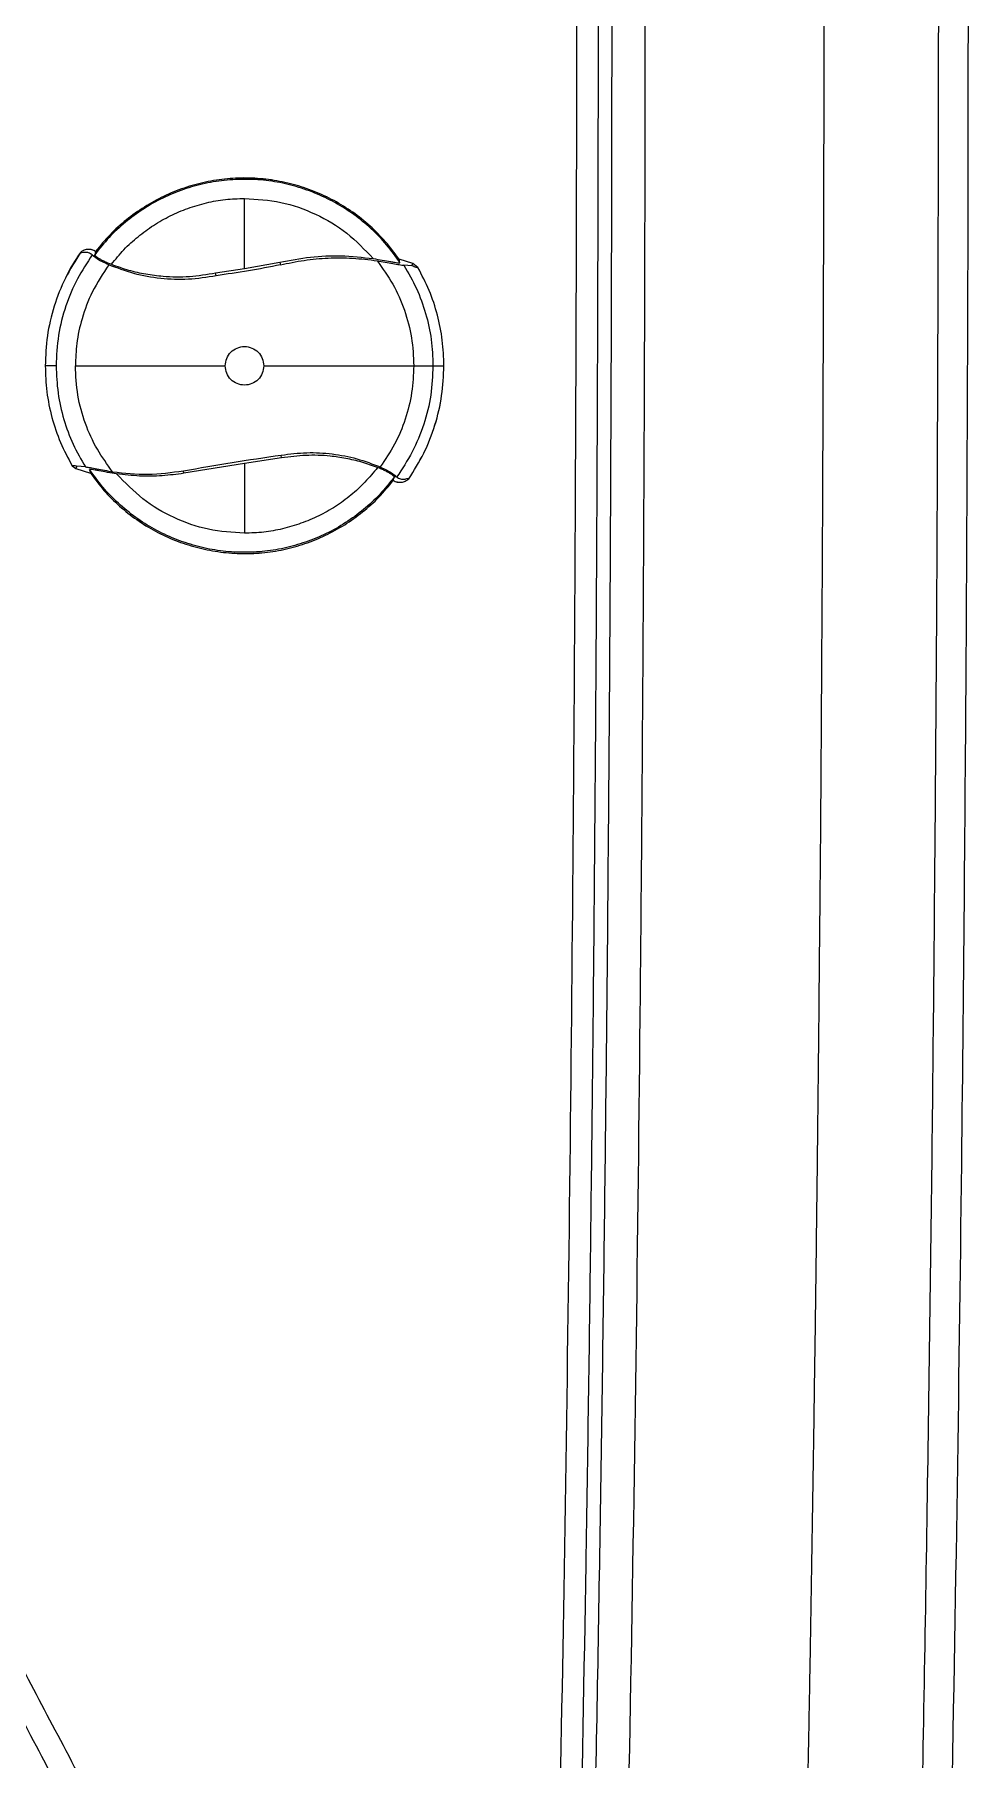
# Model space of a CAD drawing. Extents: x -50 to 28, y -10 to 124.
# Drawn here: x 21.36 to 27.5, y 25.78 to 37.12 of the extents above; entities that cross this region are included whole.
import ezdxf

# ---------------------------------------------------------------- set-up
doc = ezdxf.new("R2010")
doc.units = 0
doc.header["$MEASUREMENT"] = 0
doc.layers.add('GEOMETRY', color=2, linetype='Continuous', lineweight=25)

# ---------------------------------------------------------------- blocks, each defined once
blk = doc.blocks.new('2026 EXCURSION-ENTICE')
at = {"layer": 'GEOMETRY'}
for p, q in [((34.226, -43.345), (34.226, -42.884)), ((33.225, -43.255), (33.234, -43.263)), ((33.234, -43.263), (33.241, -43.254)), ((33.257, -43.282), (33.234, -43.263)), ((33.247, -43.233), (33.241, -43.254)), ((33.241, -43.254), (33.241, -43.254)), ((33.261, -43.274), (33.257, -43.282)), ((34.226, -43.345), (34.458, -43.304)), ((34.458, -43.304), (34.462, -43.321)), ((35.248, -43.307), (35.243, -43.284)), ((35.333, -43.311), (35.243, -43.284)), ((35.333, -43.311), (35.243, -43.284)), ((35.333, -43.311), (35.243, -43.284)), ((35.326, -43.327), (35.274, -43.324)), ((35.326, -43.327), (35.333, -43.311)), ((35.366, -43.338), (35.333, -43.311)), ((35.366, -43.338), (35.333, -43.311)), ((35.366, -43.338), (35.333, -43.311)), ((34.036, -43.374), (34.226, -43.345)), ((34.04, -43.393), (34.036, -43.374)), ((34.47, -44.591), (34.467, -44.572)), ((33.092, -44.642), (33.117, -44.66)), ((33.092, -44.642), (33.117, -44.66)), ((33.092, -44.642), (33.117, -44.66)), ((33.123, -44.645), (33.117, -44.66)), ((33.117, -44.66), (33.213, -44.69)), ((33.117, -44.66), (33.213, -44.69)), ((33.117, -44.66), (33.213, -44.69)), ((33.18, -44.649), (33.123, -44.645)), ((33.207, -44.667), (33.213, -44.69)), ((33.827, -44.692), (33.824, -44.675)), ((34.226, -44.627), (33.827, -44.692)), ((34.47, -44.591), (34.226, -44.627)), ((34.226, -44.627), (34.226, -45.086)), ((35.19, -44.697), (35.193, -44.689)), ((35.193, -44.689), (35.216, -44.707)), ((35.204, -44.739), (35.21, -44.718)), ((35.216, -44.707), (35.209, -44.716)), ((35.21, -44.718), (35.209, -44.716)), ((35.226, -44.717), (35.216, -44.707))]:
    blk.add_line(p, q, dxfattribs=at)
for points, knots in [([(36.859, -38.985), (36.859, -39.16), (36.859, -39.51), (36.859, -40.039), (36.859, -40.597), (36.859, -41.376), (36.858, -42.351), (36.855, -43.908), (36.846, -45.823), (36.821, -48.972), (36.769, -52.803), (36.678, -56.674), (36.579, -59.683), (36.498, -61.677), (36.42, -63.302), (36.353, -64.522), (36.286, -65.605), (36.213, -66.66), (36.126, -67.745), (36.035, -68.704), (35.97, -69.315), (35.938, -69.602), (35.924, -69.72), (35.913, -69.815), (35.904, -69.892), (35.896, -69.965), (35.867, -70.204), (35.796, -70.603), (35.662, -71.066), (35.528, -71.427), (35.412, -71.692), (35.284, -71.951), (35.095, -72.286), (34.826, -72.687), (34.456, -73.131), (34.042, -73.535), (33.588, -73.894), (33.1, -74.204), (32.582, -74.462), (32.13, -74.631), (31.76, -74.738), (31.526, -74.793), (31.337, -74.829), (31.218, -74.849), (31.123, -74.863), (31.057, -74.871), (30.985, -74.88), (30.842, -74.897), (30.622, -74.922), (30.243, -74.965), (29.765, -75.015), (29.193, -75.07), (28.615, -75.121), (27.863, -75.183), (26.899, -75.253), (25.76, -75.325), (24.592, -75.39), (22.878, -75.476), (20.508, -75.573), (17.428, -75.669), (14.538, -75.735), (11.889, -75.78), (10.038, -75.803), (8.533, -75.817), (7.442, -75.826), (6.273, -75.833), (4.745, -75.84), (3.208, -75.844), (1.667, -75.846), (0.492, -75.847), (-0.692, -75.847), (-1.866, -75.846), (-3.004, -75.844), (-3.751, -75.842), (-4.118, -75.841)], [0, 0, 0, 0, 0.007135, 0.014269, 0.02154, 0.029849, 0.046032, 0.061236, 0.093305, 0.124037, 0.189519, 0.249403, 0.281787, 0.312156, 0.330735, 0.348033, 0.361973, 0.37493, 0.391119, 0.406315, 0.414161, 0.41614, 0.418084, 0.419011, 0.420045, 0.421239, 0.422007, 0.429856, 0.437694, 0.441616, 0.445539, 0.449461, 0.453383, 0.461225, 0.469067, 0.476909, 0.484751, 0.492594, 0.500437, 0.50828, 0.512202, 0.516124, 0.518085, 0.520047, 0.521015, 0.52201, 0.522757, 0.523955, 0.527873, 0.531772, 0.53951, 0.547462, 0.55518, 0.563151, 0.578208, 0.59453, 0.609664, 0.62587, 0.664452, 0.706296, 0.751407, 0.782189, 0.814248, 0.826805, 0.843537, 0.858702, 0.8744, 0.905792, 0.921312, 0.937214, 0.953632, 0.969569, 0.985025, 1, 1, 1, 1]), ([(-4.118, -75.625), (-3.925, -75.625), (-3.733, -75.626), (-3.347, -75.627), (-3.155, -75.627), (-2.769, -75.628), (-2.576, -75.628), (-2.191, -75.629), (-1.998, -75.629), (-1.035, -75.63), (-0.265, -75.63), (0.698, -75.63), (0.89, -75.63), (1.275, -75.63), (1.468, -75.63), (1.853, -75.629), (2.046, -75.629), (2.432, -75.628), (2.626, -75.628), (3.011, -75.627), (3.204, -75.627), (3.589, -75.626), (3.782, -75.626), (4.359, -75.624), (4.744, -75.623), (5.322, -75.621), (5.515, -75.62), (5.9, -75.618), (6.093, -75.617), (6.478, -75.615), (6.67, -75.614), (6.959, -75.613), (7.055, -75.612), (7.176, -75.611), (7.2, -75.611), (7.247, -75.611), (7.269, -75.611), (7.312, -75.61), (7.332, -75.61), (7.369, -75.61), (7.386, -75.61), (7.433, -75.609), (7.461, -75.609), (7.515, -75.609), (7.542, -75.609), (7.59, -75.608), (7.607, -75.608), (7.644, -75.608), (7.664, -75.608), (7.707, -75.607), (7.729, -75.607), (7.776, -75.607), (7.801, -75.607), (8.017, -75.605), (8.21, -75.603), (8.787, -75.598), (9.172, -75.595), (10.328, -75.583), (11.099, -75.573), (12.641, -75.551), (13.412, -75.538), (14.953, -75.508), (15.724, -75.491), (17.263, -75.454), (18.033, -75.432), (19.572, -75.385), (20.341, -75.359), (21.495, -75.315), (21.88, -75.299), (22.648, -75.266), (23.032, -75.249), (23.608, -75.222), (23.8, -75.213), (24.184, -75.194), (24.376, -75.184), (24.664, -75.169), (24.76, -75.163), (24.95, -75.153), (25.046, -75.148), (25.238, -75.137), (25.334, -75.132), (25.526, -75.121), (25.622, -75.115), (26.486, -75.064), (27.253, -75.013), (28.402, -74.922), (28.785, -74.89), (29.358, -74.837), (29.549, -74.818), (29.836, -74.789), (29.979, -74.775), (30.146, -74.757), (30.23, -74.748), (30.266, -74.744), (30.289, -74.742), (30.301, -74.74), (30.325, -74.738), (30.336, -74.737), (30.353, -74.735), (30.364, -74.733), (30.376, -74.732), (30.406, -74.729), (30.43, -74.726), (30.502, -74.718), (30.549, -74.713), (30.645, -74.702), (30.692, -74.697), (30.788, -74.686), (30.835, -74.68), (30.895, -74.673), (30.907, -74.672), (30.931, -74.669), (30.942, -74.667), (30.965, -74.665), (30.977, -74.663), (31, -74.66), (31.012, -74.659), (31.047, -74.655), (31.07, -74.651), (31.115, -74.645), (31.138, -74.642), (31.253, -74.624), (31.344, -74.608), (31.616, -74.552), (31.795, -74.505), (32.148, -74.393), (32.322, -74.328), (32.831, -74.107), (33.155, -73.924), (33.759, -73.495), (34.039, -73.249), (34.541, -72.706), (34.764, -72.408), (35.144, -71.772), (35.301, -71.435), (35.482, -70.91), (35.533, -70.732), (35.596, -70.461), (35.615, -70.371), (35.639, -70.234), (35.647, -70.188), (35.657, -70.119), (35.661, -70.096), (35.667, -70.051), (35.67, -70.028), (35.676, -69.981), (35.679, -69.958), (35.684, -69.911), (35.687, -69.887), (35.696, -69.815), (35.701, -69.768), (35.718, -69.625), (35.729, -69.529), (35.76, -69.243), (35.781, -69.052), (35.878, -68.097), (35.944, -67.332), (36.03, -66.182), (36.056, -65.798), (36.105, -65.031), (36.128, -64.647), (36.193, -63.495), (36.232, -62.726), (36.302, -61.187), (36.333, -60.419), (36.389, -58.88), (36.414, -58.111), (36.46, -56.573), (36.48, -55.805), (36.516, -54.27), (36.532, -53.502), (36.56, -51.965), (36.572, -51.196), (36.588, -50.041), (36.593, -49.656), (36.602, -48.887), (36.606, -48.501), (36.614, -47.731), (36.617, -47.347), (36.623, -46.576), (36.626, -46.19), (36.631, -45.42), (36.633, -45.035), (36.636, -44.265), (36.638, -43.879), (36.64, -43.108), (36.641, -42.723), (36.642, -41.953), (36.643, -41.568), (36.643, -40.99), (36.643, -40.798), (36.643, -40.509), (36.643, -40.413), (36.643, -40.268), (36.643, -40.22), (36.643, -40.148), (36.643, -40.124), (36.643, -40.079), (36.643, -40.057), (36.643, -40.015), (36.643, -39.995), (36.643, -39.957), (36.643, -39.939), (36.643, -39.886), (36.643, -39.852), (36.643, -39.797), (36.643, -39.778), (36.643, -39.739), (36.643, -39.718), (36.643, -39.674), (36.643, -39.651), (36.643, -39.604), (36.643, -39.579), (36.643, -39.507), (36.643, -39.459), (36.643, -39.364), (36.643, -39.317), (36.643, -39.223), (36.643, -39.176), (36.643, -39.081), (36.643, -39.033), (36.643, -38.985)], [0, 0, 0, 0, 0.007812, 0.007812, 0.015625, 0.015625, 0.023437, 0.023437, 0.03125, 0.03125, 0.0625, 0.0625, 0.070312, 0.070312, 0.078125, 0.078125, 0.085937, 0.085937, 0.09375, 0.09375, 0.101562, 0.101562, 0.109375, 0.109375, 0.125, 0.125, 0.132812, 0.132812, 0.140625, 0.140625, 0.148437, 0.148437, 0.152344, 0.152344, 0.15332, 0.15332, 0.154297, 0.154297, 0.155273, 0.155273, 0.15625, 0.15625, 0.158203, 0.158203, 0.160156, 0.160156, 0.161133, 0.161133, 0.162109, 0.162109, 0.163086, 0.163086, 0.164062, 0.164062, 0.171875, 0.171875, 0.1875, 0.1875, 0.21875, 0.21875, 0.25, 0.25, 0.28125, 0.28125, 0.3125, 0.3125, 0.34375, 0.34375, 0.359375, 0.359375, 0.375, 0.375, 0.382812, 0.382812, 0.390625, 0.390625, 0.394531, 0.394531, 0.398437, 0.398437, 0.402344, 0.402344, 0.40625, 0.40625, 0.4375, 0.4375, 0.453125, 0.453125, 0.460937, 0.460937, 0.464844, 0.466797, 0.467773, 0.468262, 0.468262, 0.46875, 0.46875, 0.469238, 0.469238, 0.469482, 0.469727, 0.469727, 0.470703, 0.470703, 0.472656, 0.472656, 0.474609, 0.474609, 0.476562, 0.476562, 0.477051, 0.477051, 0.477539, 0.477539, 0.478027, 0.478027, 0.478516, 0.478516, 0.479492, 0.479492, 0.480469, 0.480469, 0.484375, 0.484375, 0.492187, 0.492187, 0.5, 0.5, 0.515625, 0.515625, 0.53125, 0.53125, 0.546875, 0.546875, 0.5625, 0.5625, 0.570312, 0.570312, 0.574219, 0.574219, 0.576172, 0.576172, 0.577148, 0.577148, 0.578125, 0.578125, 0.579102, 0.579102, 0.580078, 0.580078, 0.582031, 0.582031, 0.585937, 0.585937, 0.59375, 0.59375, 0.625, 0.625, 0.640625, 0.640625, 0.65625, 0.65625, 0.6875, 0.6875, 0.71875, 0.71875, 0.75, 0.75, 0.78125, 0.78125, 0.8125, 0.8125, 0.84375, 0.84375, 0.859375, 0.859375, 0.875, 0.875, 0.890625, 0.890625, 0.90625, 0.90625, 0.921875, 0.921875, 0.9375, 0.9375, 0.953125, 0.953125, 0.96875, 0.96875, 0.976562, 0.976562, 0.980469, 0.980469, 0.982422, 0.982422, 0.983398, 0.983398, 0.984375, 0.984375, 0.985352, 0.985352, 0.986328, 0.986328, 0.988281, 0.988281, 0.989258, 0.989258, 0.990234, 0.990234, 0.991211, 0.991211, 0.992187, 0.992187, 0.994141, 0.994141, 0.996094, 0.996094, 0.998047, 0.998047, 1, 1, 1, 1]), ([(0, -75.54), (0.179, -75.54), (0.448, -75.54), (0.739, -75.54), (0.862, -75.54), (0.896, -75.54), (0.918, -75.54), (0.93, -75.54), (0.952, -75.54), (0.964, -75.54), (0.989, -75.54), (1.003, -75.54), (1.043, -75.54), (1.072, -75.54), (1.112, -75.54), (1.125, -75.54), (1.149, -75.54), (1.161, -75.54), (1.194, -75.54), (1.217, -75.54), (1.284, -75.54), (1.329, -75.54), (1.463, -75.54), (1.553, -75.54), (1.821, -75.539), (2, -75.539), (2.538, -75.538), (2.896, -75.538), (3.434, -75.537), (3.613, -75.536), (3.973, -75.535), (4.153, -75.535), (4.512, -75.534), (4.691, -75.533), (5.05, -75.532), (5.229, -75.531), (5.588, -75.53), (5.768, -75.529), (6.128, -75.527), (6.307, -75.526), (6.666, -75.524), (6.845, -75.523), (7.047, -75.522), (7.069, -75.522), (7.114, -75.522), (7.136, -75.521), (7.202, -75.521), (7.245, -75.521), (7.308, -75.52), (7.329, -75.52), (7.372, -75.52), (7.394, -75.52), (7.438, -75.519), (7.461, -75.519), (7.506, -75.519), (7.886, -75.516), (8.267, -75.513), (9.343, -75.503), (10.061, -75.496), (11.497, -75.478), (12.215, -75.467), (13.652, -75.443), (14.37, -75.43), (15.805, -75.399), (16.523, -75.382), (17.419, -75.359), (17.598, -75.354), (17.867, -75.346), (17.957, -75.344), (18.091, -75.34), (18.136, -75.339), (18.225, -75.336), (18.269, -75.335), (18.357, -75.332), (18.401, -75.331), (18.489, -75.328), (18.534, -75.327), (18.623, -75.324), (18.668, -75.323), (18.758, -75.32), (18.982, -75.313), (19.206, -75.306), (20.102, -75.277), (20.818, -75.251), (22.252, -75.194), (22.968, -75.163), (24.043, -75.111), (24.401, -75.093), (25.117, -75.054), (25.475, -75.034), (26.55, -74.969), (27.266, -74.921), (28.697, -74.809), (29.412, -74.744), (30.149, -74.666), (30.171, -74.664), (30.216, -74.659), (30.238, -74.657), (30.283, -74.652), (30.306, -74.649), (30.35, -74.644), (30.373, -74.642), (30.417, -74.637), (30.44, -74.635), (30.484, -74.63), (30.507, -74.627), (30.552, -74.622), (30.575, -74.619), (30.62, -74.614), (30.642, -74.612), (30.709, -74.604), (30.754, -74.599), (30.81, -74.592), (30.821, -74.591), (30.843, -74.588), (30.854, -74.587), (30.875, -74.585), (30.886, -74.583), (30.908, -74.581), (30.919, -74.58), (30.941, -74.577), (30.953, -74.576), (30.969, -74.574), (30.975, -74.573), (30.986, -74.571), (30.992, -74.571), (31.002, -74.569), (31.008, -74.569), (31.019, -74.567), (31.025, -74.567), (31.042, -74.564), (31.053, -74.563), (31.111, -74.555), (31.156, -74.548), (31.383, -74.511), (31.563, -74.472), (31.919, -74.375), (32.094, -74.317), (32.609, -74.117), (32.938, -73.947), (33.554, -73.543), (33.84, -73.308), (34.359, -72.785), (34.59, -72.496), (34.988, -71.876), (35.154, -71.545), (35.349, -71.028), (35.406, -70.853), (35.464, -70.63), (35.475, -70.585), (35.496, -70.496), (35.506, -70.451), (35.525, -70.361), (35.533, -70.316), (35.55, -70.226), (35.557, -70.18), (35.571, -70.089), (35.577, -70.044), (35.589, -69.953), (35.594, -69.908), (35.61, -69.774), (35.62, -69.685), (35.635, -69.551), (35.641, -69.507), (35.65, -69.417), (35.655, -69.372), (35.67, -69.239), (35.68, -69.149), (35.764, -68.346), (35.828, -67.63), (35.912, -66.557), (35.938, -66.199), (35.987, -65.482), (36.009, -65.124), (36.052, -64.408), (36.072, -64.049), (36.11, -63.332), (36.129, -62.974), (36.163, -62.257), (36.18, -61.898), (36.203, -61.361), (36.211, -61.182), (36.222, -60.913), (36.226, -60.823), (36.233, -60.644), (36.236, -60.555), (36.247, -60.287), (36.254, -60.108), (36.267, -59.749), (36.274, -59.57), (36.293, -59.033), (36.305, -58.674), (36.34, -57.6), (36.361, -56.884), (36.418, -54.734), (36.448, -53.3), (36.483, -51.15), (36.494, -50.433), (36.507, -49.357), (36.511, -48.999), (36.519, -48.282), (36.522, -47.924), (36.529, -47.207), (36.531, -46.849), (36.537, -46.132), (36.539, -45.773), (36.545, -44.698), (36.548, -43.981), (36.552, -42.547), (36.553, -41.83), (36.553, -40.933), (36.553, -40.754), (36.553, -40.485), (36.553, -40.396), (36.553, -40.261), (36.553, -40.194), (36.553, -40.116), (36.553, -40.082), (36.553, -40.06), (36.553, -40.048), (36.553, -40.026), (36.553, -40.015), (36.553, -39.994), (36.553, -39.983), (36.553, -39.953), (36.553, -39.934), (36.553, -39.896), (36.553, -39.877), (36.553, -39.846), (36.553, -39.836), (36.553, -39.814), (36.553, -39.803), (36.553, -39.702), (36.553, -39.612), (36.553, -39.343), (36.553, -39.164), (36.553, -38.985)], [0, 0, 0, 0, 0.007812, 0.011719, 0.012695, 0.013184, 0.013184, 0.013672, 0.013672, 0.01416, 0.01416, 0.014648, 0.014648, 0.015625, 0.015625, 0.016113, 0.016113, 0.016602, 0.016602, 0.017578, 0.017578, 0.019531, 0.019531, 0.023437, 0.023437, 0.03125, 0.03125, 0.046875, 0.046875, 0.054687, 0.054687, 0.0625, 0.0625, 0.070312, 0.070312, 0.078125, 0.078125, 0.085937, 0.085937, 0.09375, 0.09375, 0.101562, 0.101562, 0.102539, 0.102539, 0.103516, 0.103516, 0.105469, 0.105469, 0.106445, 0.106445, 0.107422, 0.107422, 0.108398, 0.108398, 0.109375, 0.125, 0.125, 0.15625, 0.15625, 0.1875, 0.1875, 0.21875, 0.21875, 0.25, 0.25, 0.257812, 0.257812, 0.261719, 0.261719, 0.263672, 0.263672, 0.265625, 0.265625, 0.267578, 0.267578, 0.269531, 0.269531, 0.271484, 0.271484, 0.273437, 0.28125, 0.28125, 0.3125, 0.3125, 0.34375, 0.34375, 0.359375, 0.359375, 0.375, 0.375, 0.40625, 0.40625, 0.4375, 0.4375, 0.438477, 0.438477, 0.439453, 0.439453, 0.44043, 0.44043, 0.441406, 0.441406, 0.442383, 0.442383, 0.443359, 0.443359, 0.444336, 0.444336, 0.445312, 0.445312, 0.447266, 0.447266, 0.447754, 0.447754, 0.448242, 0.448242, 0.44873, 0.44873, 0.449219, 0.449219, 0.449707, 0.449707, 0.449951, 0.449951, 0.450195, 0.450195, 0.450439, 0.450439, 0.450684, 0.450684, 0.451172, 0.451172, 0.453125, 0.453125, 0.460937, 0.460937, 0.46875, 0.46875, 0.484375, 0.484375, 0.5, 0.5, 0.515625, 0.515625, 0.53125, 0.53125, 0.539062, 0.539062, 0.541016, 0.541016, 0.542969, 0.542969, 0.544922, 0.544922, 0.546875, 0.546875, 0.548828, 0.548828, 0.550781, 0.550781, 0.554687, 0.554687, 0.556641, 0.556641, 0.558594, 0.558594, 0.5625, 0.5625, 0.59375, 0.59375, 0.609375, 0.609375, 0.625, 0.625, 0.640625, 0.640625, 0.65625, 0.65625, 0.671875, 0.671875, 0.679687, 0.679687, 0.683594, 0.683594, 0.6875, 0.6875, 0.695312, 0.695312, 0.703125, 0.703125, 0.71875, 0.71875, 0.75, 0.75, 0.8125, 0.8125, 0.84375, 0.84375, 0.859375, 0.859375, 0.875, 0.875, 0.890625, 0.890625, 0.90625, 0.90625, 0.9375, 0.9375, 0.96875, 0.96875, 0.976562, 0.976562, 0.980469, 0.980469, 0.982422, 0.983398, 0.983887, 0.983887, 0.984375, 0.984375, 0.984863, 0.984863, 0.985352, 0.985352, 0.986328, 0.986328, 0.987305, 0.987305, 0.987793, 0.987793, 0.988281, 0.988281, 0.992187, 0.992187, 1, 1, 1, 1]), ([(0, -75.399), (0.255, -75.399), (0.758, -75.399), (1.505, -75.398), (2.236, -75.397), (2.949, -75.396), (3.646, -75.395), (4.481, -75.392), (5.425, -75.389), (6.856, -75.382), (9.405, -75.364), (12.989, -75.319), (16.595, -75.243), (19.404, -75.16), (21.198, -75.096), (22.609, -75.037), (23.696, -74.987), (24.764, -74.932), (25.851, -74.871), (26.912, -74.803), (27.994, -74.724), (29.052, -74.635), (29.944, -74.547), (30.511, -74.485), (30.779, -74.454), (30.911, -74.438), (31.046, -74.422), (31.223, -74.395), (31.443, -74.353), (31.791, -74.268), (32.218, -74.127), (32.708, -73.906), (33.173, -73.634), (33.607, -73.316), (34.006, -72.954), (34.364, -72.552), (34.678, -72.115), (34.944, -71.647), (35.125, -71.236), (35.243, -70.897), (35.318, -70.639), (35.379, -70.378), (35.414, -70.18), (35.434, -70.047), (35.442, -69.985), (35.45, -69.918), (35.461, -69.827), (35.475, -69.711), (35.495, -69.534), (35.52, -69.313), (35.576, -68.789), (35.654, -67.985), (35.744, -66.914), (35.823, -65.831), (35.89, -64.769), (35.95, -63.695), (36.004, -62.626), (36.054, -61.54), (36.113, -60.128), (36.177, -58.332), (36.259, -55.525), (36.335, -51.922), (36.379, -48.352), (36.4, -45.428), (36.409, -43.277), (36.412, -41.471), (36.412, -40.224), (36.411, -39.515), (36.411, -39.164), (36.411, -38.985)], [0, 0, 0, 0, 0.011101, 0.021959, 0.032572, 0.042941, 0.053066, 0.062947, 0.079322, 0.094251, 0.125331, 0.190435, 0.250486, 0.282601, 0.312909, 0.328779, 0.344158, 0.360326, 0.375407, 0.391619, 0.406655, 0.422722, 0.437903, 0.445751, 0.447588, 0.449629, 0.451566, 0.453521, 0.457428, 0.461331, 0.46914, 0.47695, 0.484759, 0.492568, 0.500376, 0.508185, 0.515994, 0.523803, 0.531611, 0.535517, 0.539423, 0.543317, 0.547218, 0.548183, 0.549172, 0.549945, 0.551125, 0.553168, 0.555032, 0.55892, 0.562849, 0.578024, 0.5941, 0.609728, 0.625356, 0.640468, 0.65663, 0.672021, 0.68788, 0.71823, 0.75035, 0.810334, 0.87533, 0.905972, 0.937827, 0.969083, 0.984709, 0.992188, 1, 1, 1, 1]), ([(38.567, -57.974), (38.595, -57.084), (38.619, -56.193), (38.661, -54.417), (38.68, -53.531), (38.711, -51.773), (38.724, -50.901), (38.747, -49.177), (38.756, -48.326), (38.77, -46.659), (38.776, -45.842), (38.782, -44.654), (38.783, -44.265), (38.786, -43.501), (38.787, -43.127), (38.788, -42.397), (38.789, -42.041), (38.79, -41.353), (38.79, -41.02), (38.79, -40.383), (38.79, -40.078), (38.79, -39.504), (38.789, -39.234), (38.789, -38.985)], [0, 0, 0, 0, 0.125, 0.125, 0.25, 0.25, 0.375, 0.375, 0.5, 0.5, 0.625, 0.625, 0.6875, 0.6875, 0.75, 0.75, 0.8125, 0.8125, 0.875, 0.875, 0.9375, 0.9375, 1, 1, 1, 1]), ([(38.036, -41.904), (38.036, -41.74), (38.037, -41.4), (38.037, -40.874), (38.037, -40.513), (38.037, -40.326)], [0, 0, 0, 0, 0.312354, 0.645687, 1, 1, 1, 1]), ([(38.024, -45.524), (38.025, -45.359), (38.027, -45.027), (38.029, -44.525), (38.031, -44.015), (38.033, -43.498), (38.034, -42.973), (38.036, -42.441), (38.036, -42.084), (38.036, -41.904)], [0, 0, 0, 0, 0.1366525, 0.2753731, 0.4161619, 0.5590189, 0.7039442, 0.8509379, 1, 1, 1, 1]), ([(35.243, -43.284), (35.214, -43.245), (35.156, -43.167), (35.053, -43.064), (34.94, -42.973), (34.816, -42.896), (34.684, -42.835), (34.546, -42.789), (34.403, -42.76), (34.258, -42.748), (34.113, -42.752), (33.969, -42.774), (33.828, -42.813), (33.693, -42.868), (33.566, -42.938), (33.448, -43.023), (33.339, -43.12), (33.278, -43.195), (33.247, -43.233)], [0, 0, 0, 0, 0.062498, 0.125, 0.187496, 0.25, 0.312496, 0.375, 0.437496, 0.5, 0.562496, 0.625, 0.687496, 0.75, 0.812496, 0.875, 0.937498, 1, 1, 1, 1]), ([(33.247, -43.233), (33.239, -43.229), (33.224, -43.22), (33.198, -43.218), (33.171, -43.223), (33.157, -43.233), (33.15, -43.237)], [0, 0, 0, 0, 0.243816, 0.5, 0.756184, 1, 1, 1, 1]), ([(33.247, -43.233), (33.239, -43.229), (33.224, -43.22), (33.198, -43.218), (33.171, -43.223), (33.157, -43.233), (33.15, -43.237)], [0, 0, 0, 0, 0.243816, 0.5, 0.756184, 1, 1, 1, 1]), ([(33.15, -43.237), (33.114, -43.293), (33.043, -43.405), (32.971, -43.592), (32.924, -43.787), (32.918, -43.919), (32.916, -43.985)], [0, 0, 0, 0, 0.2489625, 0.5005464, 0.7518524, 1, 1, 1, 1]), ([(33.225, -43.255), (33.191, -43.307), (33.121, -43.412), (33.047, -43.591), (32.997, -43.784), (32.99, -43.918), (32.987, -43.985)], [0, 0, 0, 0, 0.238548, 0.486545, 0.741392, 1, 1, 1, 1]), ([(33.15, -43.237), (33.112, -43.292), (33.074, -43.346), (33.05, -43.408), (33.05, -43.408)], [0, 0, 0, 0, 0.99918, 1, 1, 1, 1]), ([(33.15, -43.237), (33.112, -43.292), (33.074, -43.346), (33.05, -43.408), (33.05, -43.408)], [0, 0, 0, 0, 0.99918, 1, 1, 1, 1]), ([(33.334, -43.321), (33.295, -43.379), (33.222, -43.49), (33.156, -43.667), (33.12, -43.831), (33.116, -43.936), (33.114, -43.985)], [0, 0, 0, 0, 0.294824, 0.558622, 0.792852, 1, 1, 1, 1]), ([(33.225, -43.255), (33.217, -43.25), (33.201, -43.24), (33.177, -43.238), (33.155, -43.243), (33.151, -43.239), (33.15, -43.237)], [0, 0, 0, 0, 0.249937, 0.500151, 0.750267, 1, 1, 1, 1]), ([(33.241, -43.254), (33.242, -43.256), (33.243, -43.26), (33.255, -43.27), (33.261, -43.274)], [0, 0, 0, 0, 0.500477, 1, 1, 1, 1]), ([(33.334, -43.321), (33.319, -43.314), (33.29, -43.301), (33.268, -43.289), (33.257, -43.282)], [0, 0, 0, 0, 0.500047, 1, 1, 1, 1]), ([(33.261, -43.274), (33.267, -43.278), (33.278, -43.284), (33.3, -43.295), (33.324, -43.307), (33.342, -43.314), (33.351, -43.317)], [0, 0, 0, 0, 0.2505089, 0.4996011, 0.7490674, 1, 1, 1, 1]), ([(34.04, -43.393), (33.979, -43.403), (33.857, -43.422), (33.674, -43.414), (33.497, -43.383), (33.388, -43.341), (33.334, -43.321)], [0, 0, 0, 0, 0.249941, 0.49984, 0.749899, 1, 1, 1, 1]), ([(33.351, -43.317), (33.388, -43.331), (33.462, -43.357), (33.576, -43.382), (33.71, -43.399), (33.864, -43.402), (33.979, -43.383), (34.036, -43.374)], [0, 0, 0, 0, 0.1710795, 0.3379917, 0.5016347, 0.7503513, 1, 1, 1, 1]), ([(34.462, -43.321), (34.392, -43.335), (34.252, -43.361), (34.11, -43.382), (34.04, -43.393)], [0, 0, 0, 0, 0.500074, 1, 1, 1, 1]), ([(34.458, -43.304), (34.525, -43.291), (34.658, -43.265), (34.864, -43.256), (35.001, -43.272), (35.072, -43.28)], [0, 0, 0, 0, 0.330937, 0.655474, 1, 1, 1, 1]), ([(34.462, -43.321), (34.514, -43.31), (34.618, -43.288), (34.777, -43.274), (34.938, -43.274), (35.044, -43.287), (35.098, -43.294)], [0, 0, 0, 0, 0.24506, 0.493184, 0.744719, 1, 1, 1, 1]), ([(35.072, -43.28), (35.092, -43.283), (35.132, -43.29), (35.179, -43.298), (35.212, -43.304), (35.232, -43.307), (35.246, -43.309), (35.248, -43.307), (35.248, -43.307)], [0, 0, 0, 0, 0.250111, 0.498282, 0.628768, 0.748941, 0.874468, 1, 1, 1, 1]), ([(35.098, -43.294), (35.134, -43.344), (35.207, -43.445), (35.281, -43.618), (35.33, -43.799), (35.336, -43.923), (35.339, -43.985)], [0, 0, 0, 0, 0.2483, 0.500086, 0.751828, 1, 1, 1, 1]), ([(35.098, -43.294), (35.133, -43.3), (35.187, -43.309), (35.245, -43.32), (35.265, -43.323), (35.274, -43.324)], [0, 0, 0, 0, 0.500043, 0.749746, 1, 1, 1, 1]), ([(35.274, -43.324), (35.303, -43.374), (35.361, -43.475), (35.42, -43.64), (35.458, -43.811), (35.463, -43.927), (35.465, -43.985)], [0, 0, 0, 0, 0.248804, 0.50006, 0.751286, 1, 1, 1, 1]), ([(35.366, -43.338), (35.363, -43.338), (35.358, -43.34), (35.337, -43.331), (35.326, -43.327)], [0, 0, 0, 0, 0.497834, 1, 1, 1, 1]), ([(35.537, -43.985), (35.535, -43.929), (35.531, -43.816), (35.497, -43.65), (35.444, -43.488), (35.392, -43.388), (35.366, -43.338)], [0, 0, 0, 0, 0.248352, 0.499192, 0.750442, 1, 1, 1, 1]), ([(35.537, -43.985), (35.535, -43.929), (35.531, -43.816), (35.497, -43.65), (35.444, -43.488), (35.392, -43.388), (35.366, -43.338)], [0, 0, 0, 0, 0.248352, 0.499192, 0.750442, 1, 1, 1, 1]), ([(35.537, -43.985), (35.535, -43.929), (35.531, -43.816), (35.497, -43.65), (35.444, -43.488), (35.392, -43.388), (35.366, -43.338)], [0, 0, 0, 0, 0.248352, 0.499192, 0.750442, 1, 1, 1, 1]), ([(32.916, -43.985), (32.918, -44.042), (32.922, -44.157), (32.957, -44.326), (33.012, -44.49), (33.066, -44.592), (33.092, -44.642)], [0, 0, 0, 0, 0.248374, 0.49927, 0.750536, 1, 1, 1, 1]), ([(32.916, -43.985), (32.918, -44.042), (32.922, -44.157), (32.957, -44.326), (33.012, -44.49), (33.066, -44.592), (33.092, -44.642)], [0, 0, 0, 0, 0.248374, 0.49927, 0.750536, 1, 1, 1, 1]), ([(32.916, -43.985), (32.918, -44.042), (32.922, -44.157), (32.957, -44.326), (33.012, -44.49), (33.066, -44.592), (33.092, -44.642)], [0, 0, 0, 0, 0.248374, 0.49927, 0.750536, 1, 1, 1, 1]), ([(32.987, -43.985), (32.99, -44.045), (32.995, -44.164), (33.035, -44.337), (33.094, -44.501), (33.152, -44.601), (33.18, -44.649)], [0, 0, 0, 0, 0.255921, 0.509525, 0.758296, 1, 1, 1, 1]), ([(33.359, -44.682), (33.324, -44.633), (33.252, -44.535), (33.175, -44.364), (33.124, -44.179), (33.117, -44.05), (33.114, -43.985)], [0, 0, 0, 0, 0.238013, 0.486124, 0.741318, 1, 1, 1, 1]), ([(33.114, -43.985), (33.22, -43.985), (33.432, -43.985), (33.763, -43.985), (33.987, -43.985), (34.099, -43.985)], [0, 0, 0, 0, 0.3330014, 0.6669986, 1, 1, 1, 1]), ([(34.353, -43.985), (34.465, -43.985), (34.689, -43.985), (35.02, -43.985), (35.233, -43.985), (35.339, -43.985)], [0, 0, 0, 0, 0.333001, 0.666999, 1, 1, 1, 1]), ([(35.339, -43.985), (35.336, -44.044), (35.331, -44.163), (35.286, -44.337), (35.218, -44.503), (35.151, -44.601), (35.118, -44.65)], [0, 0, 0, 0, 0.2483281, 0.4999217, 0.7515552, 1, 1, 1, 1]), ([(35.465, -43.985), (35.462, -44.05), (35.457, -44.18), (35.408, -44.371), (35.334, -44.554), (35.262, -44.663), (35.226, -44.717)], [0, 0, 0, 0, 0.248367, 0.49991, 0.751498, 1, 1, 1, 1]), ([(35.306, -44.729), (35.34, -44.673), (35.411, -44.561), (35.482, -44.375), (35.528, -44.182), (35.534, -44.05), (35.537, -43.985)], [0, 0, 0, 0, 0.249041, 0.500628, 0.751895, 1, 1, 1, 1]), ([(35.306, -44.729), (35.34, -44.673), (35.411, -44.561), (35.482, -44.376), (35.528, -44.182), (35.534, -44.05), (35.537, -43.985)], [0, 0, 0, 0, 0.248573, 0.5, 0.751427, 1, 1, 1, 1]), ([(35.306, -44.729), (35.34, -44.673), (35.411, -44.561), (35.482, -44.376), (35.528, -44.182), (35.534, -44.05), (35.537, -43.985)], [0, 0, 0, 0, 0.248573, 0.5, 0.751427, 1, 1, 1, 1]), ([(35.339, -43.985), (35.353, -43.985), (35.381, -43.985), (35.417, -43.985), (35.447, -43.985), (35.459, -43.985), (35.465, -43.985)], [0, 0, 0, 0, 0.247145, 0.5, 0.752855, 1, 1, 1, 1]), ([(33.824, -44.675), (33.931, -44.657), (34.143, -44.619), (34.359, -44.588), (34.467, -44.572)], [0, 0, 0, 0, 0.5, 1, 1, 1, 1]), ([(34.467, -44.572), (34.523, -44.565), (34.636, -44.551), (34.804, -44.561), (34.967, -44.592), (35.068, -44.631), (35.118, -44.65)], [0, 0, 0, 0, 0.249781, 0.499284, 0.749502, 1, 1, 1, 1]), ([(35.101, -44.654), (35.066, -44.642), (34.998, -44.617), (34.893, -44.593), (34.771, -44.575), (34.629, -44.57), (34.523, -44.584), (34.47, -44.591)], [0, 0, 0, 0, 0.171239, 0.338361, 0.501805, 0.750337, 1, 1, 1, 1]), ([(33.092, -44.642), (33.094, -44.641), (33.098, -44.638), (33.115, -44.642), (33.123, -44.645)], [0, 0, 0, 0, 0.4989118, 1, 1, 1, 1]), ([(33.18, -44.649), (33.19, -44.651), (33.21, -44.654), (33.27, -44.666), (33.323, -44.675), (33.359, -44.682)], [0, 0, 0, 0, 0.25021, 0.499946, 1, 1, 1, 1]), ([(33.385, -44.695), (33.365, -44.692), (33.325, -44.686), (33.277, -44.677), (33.244, -44.67), (33.224, -44.667), (33.209, -44.665), (33.208, -44.667), (33.207, -44.667)], [0, 0, 0, 0, 0.25009, 0.4983283, 0.6290517, 0.7489955, 0.8745106, 1, 1, 1, 1]), ([(33.213, -44.69), (33.242, -44.729), (33.299, -44.807), (33.403, -44.909), (33.516, -44.999), (33.64, -45.075), (33.771, -45.136), (33.909, -45.181), (34.051, -45.21), (34.196, -45.222), (34.341, -45.218), (34.485, -45.196), (34.624, -45.157), (34.759, -45.102), (34.886, -45.032), (35.004, -44.948), (35.112, -44.851), (35.174, -44.776), (35.204, -44.739)], [0, 0, 0, 0, 0.062498, 0.125, 0.187495, 0.25, 0.312495, 0.375, 0.437495, 0.5, 0.562495, 0.625, 0.687495, 0.75, 0.812496, 0.875, 0.937498, 1, 1, 1, 1]), ([(33.359, -44.682), (33.436, -44.69), (33.59, -44.707), (33.746, -44.686), (33.824, -44.675)], [0, 0, 0, 0, 0.5, 1, 1, 1, 1]), ([(33.827, -44.692), (33.78, -44.698), (33.684, -44.711), (33.535, -44.713), (33.436, -44.701), (33.385, -44.695)], [0, 0, 0, 0, 0.321916, 0.657365, 1, 1, 1, 1]), ([(35.19, -44.697), (35.184, -44.694), (35.173, -44.687), (35.151, -44.676), (35.127, -44.664), (35.109, -44.657), (35.101, -44.654)], [0, 0, 0, 0, 0.250521, 0.49962, 0.749075, 1, 1, 1, 1]), ([(35.118, -44.65), (35.132, -44.657), (35.161, -44.67), (35.183, -44.683), (35.193, -44.689)], [0, 0, 0, 0, 0.500043, 1, 1, 1, 1]), ([(35.209, -44.716), (35.208, -44.713), (35.205, -44.708), (35.195, -44.701), (35.19, -44.697)], [0, 0, 0, 0, 0.500292, 1, 1, 1, 1]), ([(35.204, -44.739), (35.212, -44.743), (35.229, -44.751), (35.257, -44.752), (35.284, -44.745), (35.299, -44.734), (35.306, -44.729)], [0, 0, 0, 0, 0.243253, 0.5, 0.756747, 1, 1, 1, 1]), ([(35.204, -44.739), (35.212, -44.743), (35.229, -44.751), (35.257, -44.752), (35.284, -44.745), (35.299, -44.734), (35.306, -44.729)], [0, 0, 0, 0, 0.243253, 0.5, 0.756747, 1, 1, 1, 1]), ([(35.226, -44.717), (35.235, -44.721), (35.251, -44.731), (35.276, -44.732), (35.3, -44.724), (35.304, -44.727), (35.306, -44.729)], [0, 0, 0, 0, 0.2497956, 0.4998151, 0.7498489, 1, 1, 1, 1]), ([(37.923, -53.695), (37.925, -53.554), (37.931, -53.27), (37.939, -52.843), (37.947, -52.413), (37.954, -51.978), (37.961, -51.541), (37.968, -51.099), (37.974, -50.654), (37.981, -50.206), (37.986, -49.753), (37.992, -49.298), (37.997, -48.838), (38.002, -48.376), (38.006, -47.909), (38.011, -47.439), (38.015, -46.965), (38.018, -46.488), (38.021, -46.007), (38.023, -45.685), (38.024, -45.524)], [0, 0, 0, 0, 0.051828, 0.104095, 0.1568, 0.209944, 0.263526, 0.317546, 0.372005, 0.426902, 0.482238, 0.538012, 0.594225, 0.650877, 0.707967, 0.765496, 0.823464, 0.88187, 0.940716, 1, 1, 1, 1]), ([(32.437, -51.928), (32.542, -52.126), (32.741, -52.502), (33.038, -53.067), (33.332, -53.626), (33.532, -54.006), (33.633, -54.199)], [0, 0, 0, 0, 0.261795, 0.497838, 0.746427, 1, 1, 1, 1]), ([(33.491, -54.272), (33.426, -54.148), (33.295, -53.896), (33.095, -53.516), (32.866, -53.078), (32.6, -52.572), (32.401, -52.196), (32.298, -52.001)], [0, 0, 0, 0, 0.16397, 0.331965, 0.502135, 0.74249, 1, 1, 1, 1])]:
    blk.add_open_spline(points, degree=3, knots=knots, dxfattribs=at)
for points in [[(38.984, -42), (38.985, -41.706), (38.985, -41.424), (38.985, -41.154)], [(38.982, -43.402), (38.983, -42.911), (38.984, -42.443), (38.984, -42)], [(35.248, -43.307), (35.22, -43.267), (35.163, -43.187), (35.06, -43.081), (34.946, -42.988), (34.822, -42.909), (34.689, -42.846), (34.549, -42.798), (34.405, -42.768), (34.259, -42.756), (34.111, -42.761), (33.966, -42.783), (33.824, -42.823), (33.688, -42.879), (33.56, -42.951), (33.441, -43.039), (33.333, -43.139), (33.272, -43.215), (33.241, -43.254)], [(35.243, -43.284), (35.214, -43.245), (35.156, -43.167), (35.053, -43.064), (34.939, -42.973), (34.816, -42.896), (34.684, -42.835), (34.546, -42.789), (34.403, -42.76), (34.258, -42.747), (34.113, -42.752), (33.969, -42.774), (33.828, -42.813), (33.693, -42.868), (33.566, -42.938), (33.448, -43.023), (33.339, -43.12), (33.278, -43.195), (33.247, -43.233)], [(33.351, -43.317), (33.378, -43.285), (33.431, -43.219), (33.525, -43.134), (33.627, -43.059), (33.737, -42.996), (33.853, -42.947), (33.975, -42.911), (34.1, -42.888), (34.184, -42.886), (34.226, -42.884)], [(34.226, -42.884), (34.307, -42.889), (34.467, -42.899), (34.696, -42.981), (34.906, -43.105), (35.016, -43.221), (35.072, -43.28)], [(33.247, -43.233), (33.239, -43.228), (33.224, -43.22), (33.198, -43.218), (33.172, -43.223), (33.157, -43.232), (33.15, -43.237)], [(38.972, -45.675), (38.976, -44.876), (38.98, -44.116), (38.982, -43.402)], [(34.099, -43.985), (34.101, -43.968), (34.105, -43.935), (34.134, -43.893), (34.176, -43.865), (34.226, -43.855), (34.276, -43.865), (34.318, -43.893), (34.347, -43.935), (34.351, -43.968), (34.353, -43.985)], [(32.987, -43.985), (32.969, -43.985), (32.933, -43.985), (32.921, -43.985), (32.916, -43.985)], [(34.353, -43.985), (34.351, -44.002), (34.347, -44.035), (34.318, -44.077), (34.276, -44.105), (34.226, -44.115), (34.176, -44.105), (34.134, -44.077), (34.105, -44.035), (34.101, -44.002), (34.099, -43.985)], [(35.465, -43.985), (35.484, -43.985), (35.52, -43.985), (35.531, -43.985), (35.537, -43.985)], [(35.21, -44.718), (35.179, -44.756), (35.118, -44.833), (35.01, -44.932), (34.892, -45.019), (34.764, -45.091), (34.628, -45.147), (34.487, -45.187), (34.342, -45.209), (34.195, -45.214), (34.049, -45.202), (33.905, -45.172), (33.766, -45.125), (33.633, -45.062), (33.509, -44.984), (33.395, -44.891), (33.293, -44.786), (33.235, -44.707), (33.207, -44.667)], [(33.213, -44.69), (33.242, -44.729), (33.299, -44.807), (33.403, -44.909), (33.516, -44.999), (33.64, -45.075), (33.771, -45.136), (33.909, -45.181), (34.051, -45.21), (34.196, -45.222), (34.341, -45.217), (34.485, -45.196), (34.624, -45.157), (34.759, -45.102), (34.886, -45.032), (35.004, -44.948), (35.112, -44.851), (35.174, -44.776), (35.204, -44.739)], [(34.226, -45.086), (34.147, -45.081), (33.987, -45.071), (33.76, -44.99), (33.551, -44.868), (33.441, -44.753), (33.385, -44.695)], [(35.101, -44.654), (35.074, -44.686), (35.02, -44.752), (34.927, -44.837), (34.825, -44.912), (34.715, -44.974), (34.598, -45.023), (34.477, -45.059), (34.353, -45.082), (34.268, -45.084), (34.226, -45.086)], [(35.204, -44.739), (35.213, -44.743), (35.229, -44.751), (35.257, -44.752), (35.284, -44.745), (35.298, -44.734), (35.306, -44.729)], [(38.941, -49.232), (38.955, -47.988), (38.965, -46.794), (38.972, -45.675)], [(38.868, -53.855), (38.9, -52.271), (38.924, -50.716), (38.941, -49.232)]]:
    blk.add_open_spline(points, degree=3, dxfattribs=at)

msp = doc.modelspace()

# ---------------------------------------------------------------- block references
msp.add_blockref('2026 EXCURSION-ENTICE', (-11.482, 78.927))

doc.saveas('drawing.dxf')
